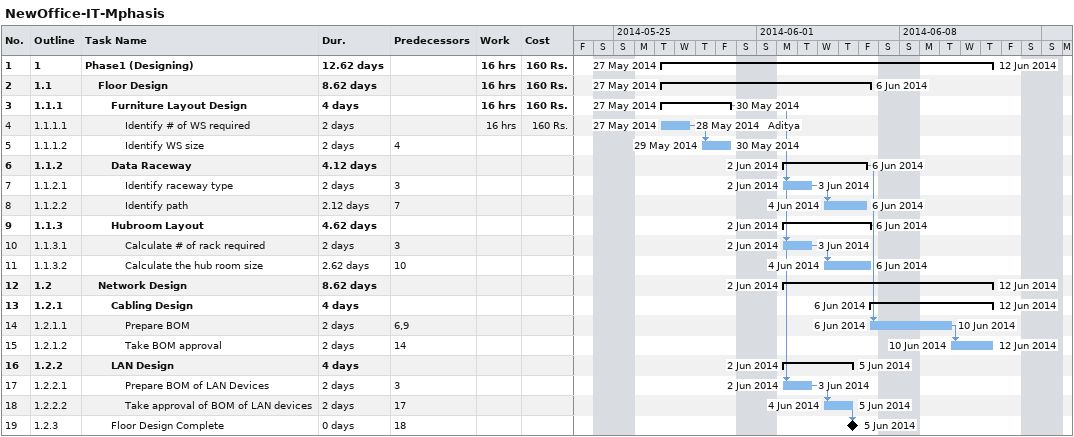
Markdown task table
NewOffice-IT-Mphasis

| ID | WBS | Task | Duration | Start | Finish | Predecessors | Resources | Work (h) | Cost (Rs.) |
|---|---|---|---|---|---|---|---|---|---|
| 1 | 1 | **Phase1 (Designing)** | 12.62d | 2014-05-27 | 2014-06-12 |  |  | 16 | 160 |
| 2 | 1.1 | **Floor Design** | 8.62d | 2014-05-27 | 2014-06-06 |  |  | 16 | 160 |
| 3 | 1.1.1 | **Furniture Layout Design** | 4d | 2014-05-27 | 2014-05-30 |  |  | 16 | 160 |
| 4 | 1.1.1.1 | Identify # of WS required | 2d | 2014-05-27 | 2014-05-28 |  | Aditya | 16 | 160 |
| 5 | 1.1.1.2 | Identify WS size | 2d | 2014-05-29 | 2014-05-30 | 4 |  |  |  |
| 6 | 1.1.2 | **Data Raceway** | 4.12d | 2014-06-02 | 2014-06-06 |  |  |  |  |
| 7 | 1.1.2.1 | Identify raceway type | 2d | 2014-06-02 | 2014-06-03 | 3 |  |  |  |
| 8 | 1.1.2.2 | Identify path | 2.12d | 2014-06-04 | 2014-06-06 | 7 |  |  |  |
| 9 | 1.1.3 | **Hubroom Layout** | 4.62d | 2014-06-02 | 2014-06-06 |  |  |  |  |
| 10 | 1.1.3.1 | Calculate # of rack required | 2d | 2014-06-02 | 2014-06-03 | 3 |  |  |  |
| 11 | 1.1.3.2 | Calculate the hub room size | 2.62d | 2014-06-04 | 2014-06-06 | 10 |  |  |  |
| 12 | 1.2 | **Network Design** | 8.62d | 2014-06-02 | 2014-06-12 |  |  |  |  |
| 13 | 1.2.1 | **Cabling Design** | 4d | 2014-06-06 | 2014-06-12 |  |  |  |  |
| 14 | 1.2.1.1 | Prepare BOM | 2d | 2014-06-06 | 2014-06-10 | 6, 9 |  |  |  |
| 15 | 1.2.1.2 | Take BOM approval | 2d | 2014-06-10 | 2014-06-12 | 14 |  |  |  |
| 16 | 1.2.2 | **LAN Design** | 4d | 2014-06-02 | 2014-06-05 |  |  |  |  |
| 17 | 1.2.2.1 | Prepare BOM of LAN Devices | 2d | 2014-06-02 | 2014-06-03 | 3 |  |  |  |
| 18 | 1.2.2.2 | Take approval of BOM of LAN devices | 2d | 2014-06-04 | 2014-06-05 | 17 |  |  |  |
| 19 | 1.2.3 | Floor Design Complete | 0d | 2014-06-05 | 2014-06-05 | 18 |  |  |  |
